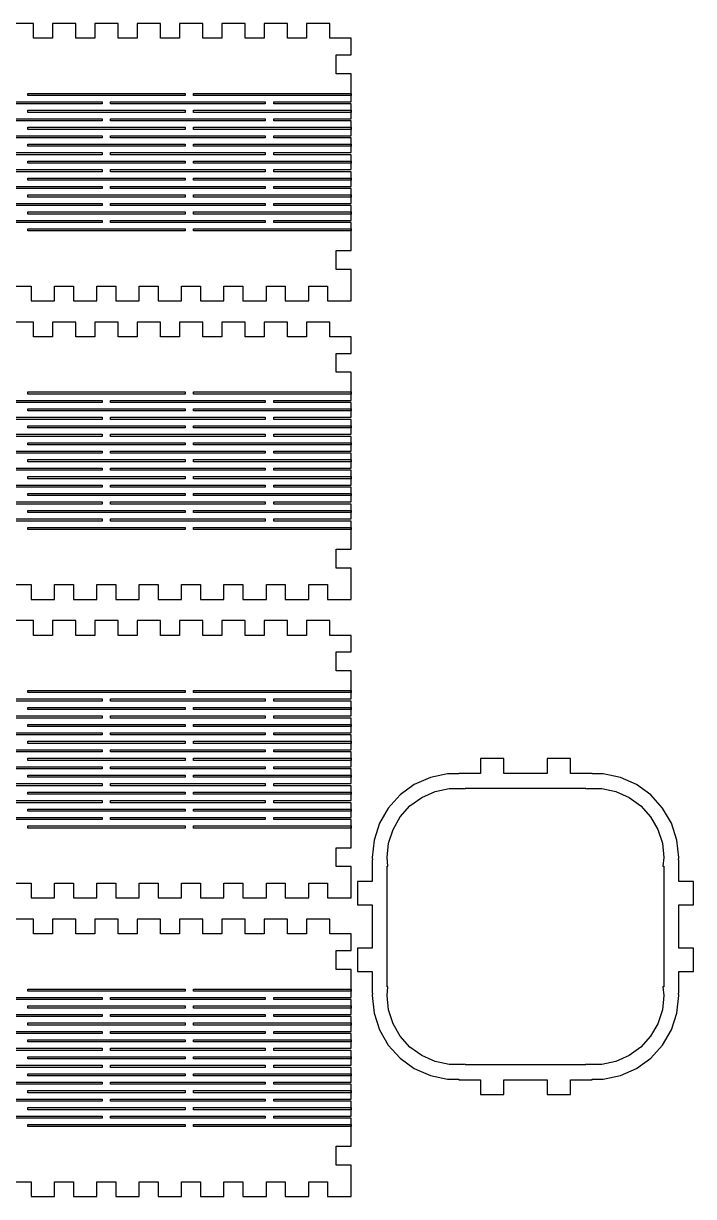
# Model space of a CAD drawing. Header units: metres. Extents: x -139 to 139, y -33 to 244.
# Drawn here: x -19.6 to 138.6, y -32.8 to 244.4 of the extents above; entities that cross this region are included whole.
import ezdxf

# ---------------------------------------------------------------- set-up
doc = ezdxf.new("R2010")
doc.units = ezdxf.units.M

msp = doc.modelspace()

# ---------------------------------------------------------------- linework, layer by layer
for p, q in [((-17.235, 244.355), (-22.765, 244.355)), ((-17.235, 240.855), (-17.235, 244.355)), ((-7.235, 244.355), (-12.765, 244.355)), ((-12.765, 244.355), (-12.765, 240.855)), ((-7.235, 240.855), (-7.235, 244.355)), ((2.76498, 244.355), (-2.76501, 244.355)), ((-2.76501, 244.355), (-2.76501, 240.855)), ((2.76498, 240.855), (2.76498, 244.355)), ((12.765, 244.355), (7.23497, 244.355)), ((7.23497, 244.355), (7.23497, 240.855)), ((12.765, 240.855), (12.765, 244.355)), ((22.765, 244.355), (17.235, 244.355)), ((17.235, 244.355), (17.235, 240.855)), ((22.765, 240.855), (22.765, 244.355)), ((32.765, 244.355), (27.235, 244.355)), ((27.235, 244.355), (27.235, 240.855)), ((32.765, 240.855), (32.765, 244.355)), ((42.765, 244.355), (37.235, 244.355)), ((37.235, 244.355), (37.235, 240.855)), ((42.765, 240.855), (42.765, 244.355)), ((52.765, 244.355), (47.235, 244.355)), ((47.235, 244.355), (47.235, 240.855)), ((52.765, 240.855), (52.765, 244.355)), ((-12.765, 240.855), (-17.235, 240.855)), ((-2.76501, 240.855), (-7.235, 240.855)), ((7.23497, 240.855), (2.76498, 240.855)), ((17.235, 240.855), (12.765, 240.855)), ((27.235, 240.855), (22.765, 240.855)), ((37.235, 240.855), (32.765, 240.855)), ((47.235, 240.855), (42.765, 240.855)), ((57.765, 240.855), (52.765, 240.855)), ((57.765, 236.957), (57.765, 240.855)), ((54.265, 232.488), (54.265, 236.957)), ((54.265, 236.957), (57.765, 236.957)), ((57.765, 232.488), (54.265, 232.488)), ((57.765, 225.84), (57.765, 232.488)), ((-18.5883, 227.34), (-18.5883, 227.84)), ((-18.5883, 227.84), (18.5883, 227.84)), ((18.5883, 227.34), (-18.5883, 227.34)), ((18.5883, 227.84), (18.5883, 227.34)), ((20.5883, 227.34), (20.5883, 227.84)), ((20.5883, 227.84), (57.765, 227.84)), ((57.765, 227.34), (20.5883, 227.34)), ((57.765, 227.84), (57.765, 227.34)), ((-37.51, 225.84), (-1.00002, 225.84)), ((-1.00002, 225.34), (-37.51, 225.34)), ((-1.00002, 225.84), (-1.00002, 225.34)), ((0.999969, 225.34), (0.999969, 225.84)), ((0.999969, 225.84), (37.51, 225.84)), ((37.51, 225.34), (0.999969, 225.34)), ((37.51, 225.84), (37.51, 225.34)), ((39.51, 225.34), (39.51, 225.84)), ((39.51, 225.84), (57.765, 225.84)), ((57.765, 225.34), (39.51, 225.34)), ((57.765, 221.84), (57.765, 225.34)), ((-37.51, 221.84), (-1.00002, 221.84)), ((-18.5883, 223.34), (-18.5883, 223.84)), ((-18.5883, 223.84), (18.5883, 223.84)), ((18.5883, 223.34), (-18.5883, 223.34)), ((-1.00002, 221.84), (-1.00002, 221.34)), ((0.999969, 221.34), (0.999969, 221.84)), ((0.999969, 221.84), (37.51, 221.84)), ((18.5883, 223.84), (18.5883, 223.34)), ((20.5883, 223.34), (20.5883, 223.84)), ((20.5883, 223.84), (57.765, 223.84)), ((57.765, 223.34), (20.5883, 223.34)), ((37.51, 221.84), (37.51, 221.34)), ((39.51, 221.34), (39.51, 221.84)), ((39.51, 221.84), (57.765, 221.84)), ((57.765, 223.84), (57.765, 223.34)), ((-1.00002, 221.34), (-37.51, 221.34)), ((-18.5883, 219.34), (-18.5883, 219.84)), ((-18.5883, 219.84), (18.5883, 219.84)), ((18.5883, 219.34), (-18.5883, 219.34)), ((37.51, 221.34), (0.999969, 221.34)), ((18.5883, 219.84), (18.5883, 219.34)), ((20.5883, 219.34), (20.5883, 219.84)), ((20.5883, 219.84), (57.765, 219.84)), ((57.765, 219.34), (20.5883, 219.34)), ((57.765, 221.34), (39.51, 221.34)), ((57.765, 217.84), (57.765, 221.34)), ((57.765, 219.84), (57.765, 219.34)), ((-37.51, 217.84), (-1.00002, 217.84)), ((-1.00002, 217.34), (-37.51, 217.34)), ((-1.00002, 217.84), (-1.00002, 217.34)), ((0.999969, 217.34), (0.999969, 217.84)), ((0.999969, 217.84), (37.51, 217.84)), ((37.51, 217.34), (0.999969, 217.34)), ((37.51, 217.84), (37.51, 217.34)), ((39.51, 217.34), (39.51, 217.84)), ((39.51, 217.84), (57.765, 217.84)), ((57.765, 217.34), (39.51, 217.34)), ((57.765, 213.84), (57.765, 217.34)), ((-37.51, 213.84), (-1.00002, 213.84)), ((-18.5883, 215.34), (-18.5883, 215.84)), ((-18.5883, 215.84), (18.5883, 215.84)), ((18.5883, 215.34), (-18.5883, 215.34)), ((-1.00002, 213.84), (-1.00002, 213.34)), ((0.999969, 213.34), (0.999969, 213.84)), ((0.999969, 213.84), (37.51, 213.84)), ((18.5883, 215.84), (18.5883, 215.34)), ((20.5883, 215.34), (20.5883, 215.84)), ((20.5883, 215.84), (57.765, 215.84)), ((57.765, 215.34), (20.5883, 215.34)), ((37.51, 213.84), (37.51, 213.34)), ((39.51, 213.34), (39.51, 213.84)), ((39.51, 213.84), (57.765, 213.84)), ((57.765, 215.84), (57.765, 215.34)), ((-1.00002, 213.34), (-37.51, 213.34)), ((-18.5883, 211.34), (-18.5883, 211.84)), ((-18.5883, 211.84), (18.5883, 211.84)), ((18.5883, 211.34), (-18.5883, 211.34)), ((37.51, 213.34), (0.999969, 213.34)), ((18.5883, 211.84), (18.5883, 211.34)), ((20.5883, 211.34), (20.5883, 211.84)), ((20.5883, 211.84), (57.765, 211.84)), ((57.765, 211.34), (20.5883, 211.34)), ((57.765, 213.34), (39.51, 213.34)), ((57.765, 209.84), (57.765, 213.34)), ((57.765, 211.84), (57.765, 211.34)), ((-37.51, 209.84), (-1.00002, 209.84)), ((-1.00002, 209.34), (-37.51, 209.34)), ((-18.5883, 207.34), (-18.5883, 207.84)), ((-18.5883, 207.84), (18.5883, 207.84)), ((-1.00002, 209.84), (-1.00002, 209.34)), ((0.999969, 209.34), (0.999969, 209.84)), ((0.999969, 209.84), (37.51, 209.84)), ((37.51, 209.34), (0.999969, 209.34)), ((18.5883, 207.84), (18.5883, 207.34)), ((20.5883, 207.34), (20.5883, 207.84)), ((20.5883, 207.84), (57.765, 207.84)), ((37.51, 209.84), (37.51, 209.34)), ((39.51, 209.34), (39.51, 209.84)), ((39.51, 209.84), (57.765, 209.84)), ((57.765, 209.34), (39.51, 209.34)), ((57.765, 205.84), (57.765, 209.34)), ((57.765, 207.84), (57.765, 207.34)), ((-37.51, 205.84), (-1.00002, 205.84)), ((-1.00002, 205.34), (-37.51, 205.34)), ((18.5883, 207.34), (-18.5883, 207.34)), ((-1.00002, 205.84), (-1.00002, 205.34)), ((0.999969, 205.34), (0.999969, 205.84)), ((0.999969, 205.84), (37.51, 205.84)), ((37.51, 205.34), (0.999969, 205.34)), ((57.765, 207.34), (20.5883, 207.34)), ((37.51, 205.84), (37.51, 205.34)), ((39.51, 205.34), (39.51, 205.84)), ((39.51, 205.84), (57.765, 205.84)), ((57.765, 205.34), (39.51, 205.34)), ((57.765, 201.84), (57.765, 205.34)), ((-18.5883, 203.34), (-18.5883, 203.84)), ((-18.5883, 203.84), (18.5883, 203.84)), ((18.5883, 203.34), (-18.5883, 203.34)), ((18.5883, 203.84), (18.5883, 203.34)), ((20.5883, 203.34), (20.5883, 203.84)), ((20.5883, 203.84), (57.765, 203.84)), ((57.765, 203.34), (20.5883, 203.34)), ((57.765, 203.84), (57.765, 203.34)), ((-37.51, 201.84), (-1.00002, 201.84)), ((-1.00002, 201.34), (-37.51, 201.34)), ((-18.5883, 199.34), (-18.5883, 199.84)), ((-18.5883, 199.84), (18.5883, 199.84)), ((-1.00002, 201.84), (-1.00002, 201.34)), ((0.999969, 201.34), (0.999969, 201.84)), ((0.999969, 201.84), (37.51, 201.84)), ((37.51, 201.34), (0.999969, 201.34)), ((18.5883, 199.84), (18.5883, 199.34)), ((20.5883, 199.34), (20.5883, 199.84)), ((20.5883, 199.84), (57.765, 199.84)), ((37.51, 201.84), (37.51, 201.34)), ((39.51, 201.34), (39.51, 201.84)), ((39.51, 201.84), (57.765, 201.84)), ((57.765, 201.34), (39.51, 201.34)), ((57.765, 197.84), (57.765, 201.34)), ((57.765, 199.84), (57.765, 199.34)), ((-37.51, 197.84), (-1.00002, 197.84)), ((-1.00002, 197.34), (-37.51, 197.34)), ((18.5883, 199.34), (-18.5883, 199.34)), ((-1.00002, 197.84), (-1.00002, 197.34)), ((0.999969, 197.34), (0.999969, 197.84)), ((0.999969, 197.84), (37.51, 197.84)), ((37.51, 197.34), (0.999969, 197.34)), ((57.765, 199.34), (20.5883, 199.34)), ((37.51, 197.84), (37.51, 197.34)), ((39.51, 197.34), (39.51, 197.84)), ((39.51, 197.84), (57.765, 197.84)), ((57.765, 197.34), (39.51, 197.34)), ((57.765, 190.692), (57.765, 197.34)), ((-18.5883, 195.34), (-18.5883, 195.84)), ((-18.5883, 195.84), (18.5883, 195.84)), ((18.5883, 195.34), (-18.5883, 195.34)), ((18.5883, 195.84), (18.5883, 195.34)), ((20.5883, 195.34), (20.5883, 195.84)), ((20.5883, 195.84), (57.765, 195.84)), ((57.765, 195.34), (20.5883, 195.34)), ((57.765, 195.84), (57.765, 195.34)), ((54.265, 186.223), (54.265, 190.692)), ((54.265, 190.692), (57.765, 190.692)), ((57.765, 186.223), (54.265, 186.223)), ((57.765, 178.825), (57.765, 186.223)), ((-22.235, 182.325), (-17.765, 182.325)), ((-17.765, 182.325), (-17.765, 178.825)), ((-12.235, 178.825), (-12.235, 182.325)), ((-12.235, 182.325), (-7.765, 182.325)), ((-7.765, 182.325), (-7.765, 178.825)), ((-2.235, 178.825), (-2.235, 182.325)), ((-2.235, 182.325), (2.23499, 182.325)), ((2.23499, 182.325), (2.23499, 178.825)), ((7.76498, 178.825), (7.76498, 182.325)), ((7.76498, 182.325), (12.235, 182.325)), ((12.235, 182.325), (12.235, 178.825)), ((17.765, 178.825), (17.765, 182.325)), ((17.765, 182.325), (22.235, 182.325)), ((22.235, 182.325), (22.235, 178.825)), ((27.765, 178.825), (27.765, 182.325)), ((27.765, 182.325), (32.235, 182.325)), ((32.235, 182.325), (32.235, 178.825)), ((37.765, 178.825), (37.765, 182.325)), ((37.765, 182.325), (42.235, 182.325)), ((42.235, 182.325), (42.235, 178.825)), ((47.765, 178.825), (47.765, 182.325)), ((47.765, 182.325), (52.235, 182.325)), ((52.235, 182.325), (52.235, 178.825)), ((-17.765, 178.825), (-12.235, 178.825)), ((-7.765, 178.825), (-2.235, 178.825)), ((2.23499, 178.825), (7.76498, 178.825)), ((12.235, 178.825), (17.765, 178.825)), ((22.235, 178.825), (27.765, 178.825)), ((32.235, 178.825), (37.765, 178.825)), ((42.235, 178.825), (47.765, 178.825)), ((52.235, 178.825), (57.765, 178.825)), ((-17.235, 173.825), (-22.765, 173.825)), ((-17.235, 170.325), (-17.235, 173.825)), ((-7.235, 173.825), (-12.765, 173.825)), ((-12.765, 173.825), (-12.765, 170.325)), ((-7.235, 170.325), (-7.235, 173.825)), ((2.76498, 173.825), (-2.76501, 173.825)), ((-2.76501, 173.825), (-2.76501, 170.325)), ((2.76498, 170.325), (2.76498, 173.825)), ((12.765, 173.825), (7.23497, 173.825)), ((7.23497, 173.825), (7.23497, 170.325)), ((12.765, 170.325), (12.765, 173.825)), ((22.765, 173.825), (17.235, 173.825)), ((17.235, 173.825), (17.235, 170.325)), ((22.765, 170.325), (22.765, 173.825)), ((32.765, 173.825), (27.235, 173.825)), ((27.235, 173.825), (27.235, 170.325)), ((32.765, 170.325), (32.765, 173.825)), ((42.765, 173.825), (37.235, 173.825)), ((37.235, 173.825), (37.235, 170.325)), ((42.765, 170.325), (42.765, 173.825)), ((52.765, 173.825), (47.235, 173.825)), ((47.235, 173.825), (47.235, 170.325)), ((52.765, 170.325), (52.765, 173.825)), ((-12.765, 170.325), (-17.235, 170.325)), ((-2.76501, 170.325), (-7.235, 170.325)), ((7.23497, 170.325), (2.76498, 170.325)), ((17.235, 170.325), (12.765, 170.325)), ((27.235, 170.325), (22.765, 170.325)), ((37.235, 170.325), (32.765, 170.325)), ((47.235, 170.325), (42.765, 170.325)), ((57.765, 170.325), (52.765, 170.325)), ((57.765, 166.427), (57.765, 170.325)), ((54.265, 161.958), (54.265, 166.427)), ((54.265, 166.427), (57.765, 166.427)), ((57.765, 161.958), (54.265, 161.958)), ((57.765, 155.31), (57.765, 161.958)), ((-37.51, 155.31), (-1.00002, 155.31)), ((-18.5883, 156.81), (-18.5883, 157.31)), ((-18.5883, 157.31), (18.5883, 157.31)), ((18.5883, 156.81), (-18.5883, 156.81)), ((-1.00002, 155.31), (-1.00002, 154.81)), ((0.999969, 154.81), (0.999969, 155.31)), ((0.999969, 155.31), (37.51, 155.31)), ((18.5883, 157.31), (18.5883, 156.81)), ((20.5883, 156.81), (20.5883, 157.31)), ((20.5883, 157.31), (57.765, 157.31)), ((57.765, 156.81), (20.5883, 156.81)), ((37.51, 155.31), (37.51, 154.81)), ((39.51, 154.81), (39.51, 155.31)), ((39.51, 155.31), (57.765, 155.31)), ((57.765, 157.31), (57.765, 156.81)), ((-1.00002, 154.81), (-37.51, 154.81)), ((-18.5883, 152.81), (-18.5883, 153.31)), ((-18.5883, 153.31), (18.5883, 153.31)), ((18.5883, 152.81), (-18.5883, 152.81)), ((37.51, 154.81), (0.999969, 154.81)), ((18.5883, 153.31), (18.5883, 152.81)), ((20.5883, 152.81), (20.5883, 153.31)), ((20.5883, 153.31), (57.765, 153.31)), ((57.765, 152.81), (20.5883, 152.81)), ((57.765, 154.81), (39.51, 154.81)), ((57.765, 151.31), (57.765, 154.81)), ((57.765, 153.31), (57.765, 152.81)), ((-37.51, 151.31), (-1.00002, 151.31)), ((-1.00002, 150.81), (-37.51, 150.81)), ((-1.00002, 151.31), (-1.00002, 150.81)), ((0.999969, 150.81), (0.999969, 151.31)), ((0.999969, 151.31), (37.51, 151.31)), ((37.51, 150.81), (0.999969, 150.81)), ((37.51, 151.31), (37.51, 150.81)), ((39.51, 150.81), (39.51, 151.31)), ((39.51, 151.31), (57.765, 151.31)), ((57.765, 150.81), (39.51, 150.81)), ((57.765, 147.31), (57.765, 150.81)), ((-37.51, 147.31), (-1.00002, 147.31)), ((-18.5883, 148.81), (-18.5883, 149.31)), ((-18.5883, 149.31), (18.5883, 149.31)), ((18.5883, 148.81), (-18.5883, 148.81)), ((-1.00002, 147.31), (-1.00002, 146.81)), ((0.999969, 146.81), (0.999969, 147.31)), ((0.999969, 147.31), (37.51, 147.31)), ((18.5883, 149.31), (18.5883, 148.81)), ((20.5883, 148.81), (20.5883, 149.31)), ((20.5883, 149.31), (57.765, 149.31)), ((57.765, 148.81), (20.5883, 148.81)), ((37.51, 147.31), (37.51, 146.81)), ((39.51, 146.81), (39.51, 147.31)), ((39.51, 147.31), (57.765, 147.31)), ((57.765, 149.31), (57.765, 148.81)), ((-1.00002, 146.81), (-37.51, 146.81)), ((-18.5883, 144.81), (-18.5883, 145.31)), ((-18.5883, 145.31), (18.5883, 145.31)), ((18.5883, 144.81), (-18.5883, 144.81)), ((37.51, 146.81), (0.999969, 146.81)), ((18.5883, 145.31), (18.5883, 144.81)), ((20.5883, 144.81), (20.5883, 145.31)), ((20.5883, 145.31), (57.765, 145.31)), ((57.765, 144.81), (20.5883, 144.81)), ((57.765, 146.81), (39.51, 146.81)), ((57.765, 143.31), (57.765, 146.81)), ((57.765, 145.31), (57.765, 144.81)), ((-37.51, 143.31), (-1.00002, 143.31)), ((-1.00002, 142.81), (-37.51, 142.81)), ((-1.00002, 143.31), (-1.00002, 142.81)), ((0.999969, 142.81), (0.999969, 143.31)), ((0.999969, 143.31), (37.51, 143.31)), ((37.51, 142.81), (0.999969, 142.81)), ((37.51, 143.31), (37.51, 142.81)), ((39.51, 142.81), (39.51, 143.31)), ((39.51, 143.31), (57.765, 143.31)), ((57.765, 142.81), (39.51, 142.81)), ((57.765, 139.31), (57.765, 142.81)), ((-37.51, 139.31), (-1.00002, 139.31)), ((-1.00002, 138.81), (-37.51, 138.81)), ((-18.5883, 140.81), (-18.5883, 141.31)), ((-18.5883, 141.31), (18.5883, 141.31)), ((18.5883, 140.81), (-18.5883, 140.81)), ((-1.00002, 139.31), (-1.00002, 138.81)), ((0.999969, 138.81), (0.999969, 139.31)), ((0.999969, 139.31), (37.51, 139.31)), ((37.51, 138.81), (0.999969, 138.81)), ((18.5883, 141.31), (18.5883, 140.81)), ((20.5883, 140.81), (20.5883, 141.31)), ((20.5883, 141.31), (57.765, 141.31)), ((57.765, 140.81), (20.5883, 140.81)), ((37.51, 139.31), (37.51, 138.81)), ((39.51, 138.81), (39.51, 139.31)), ((39.51, 139.31), (57.765, 139.31)), ((57.765, 138.81), (39.51, 138.81)), ((57.765, 141.31), (57.765, 140.81)), ((57.765, 135.31), (57.765, 138.81)), ((-18.5883, 136.81), (-18.5883, 137.31)), ((-18.5883, 137.31), (18.5883, 137.31)), ((18.5883, 136.81), (-18.5883, 136.81)), ((18.5883, 137.31), (18.5883, 136.81)), ((20.5883, 136.81), (20.5883, 137.31)), ((20.5883, 137.31), (57.765, 137.31)), ((57.765, 136.81), (20.5883, 136.81)), ((57.765, 137.31), (57.765, 136.81)), ((-37.51, 135.31), (-1.00002, 135.31)), ((-1.00002, 134.81), (-37.51, 134.81)), ((-18.5883, 132.81), (-18.5883, 133.31)), ((-18.5883, 133.31), (18.5883, 133.31)), ((-1.00002, 135.31), (-1.00002, 134.81)), ((0.999969, 134.81), (0.999969, 135.31)), ((0.999969, 135.31), (37.51, 135.31)), ((37.51, 134.81), (0.999969, 134.81)), ((18.5883, 133.31), (18.5883, 132.81)), ((20.5883, 132.81), (20.5883, 133.31)), ((20.5883, 133.31), (57.765, 133.31)), ((37.51, 135.31), (37.51, 134.81)), ((39.51, 134.81), (39.51, 135.31)), ((39.51, 135.31), (57.765, 135.31)), ((57.765, 134.81), (39.51, 134.81)), ((57.765, 131.31), (57.765, 134.81)), ((57.765, 133.31), (57.765, 132.81)), ((-37.51, 131.31), (-1.00002, 131.31)), ((-1.00002, 130.81), (-37.51, 130.81)), ((18.5883, 132.81), (-18.5883, 132.81)), ((-1.00002, 131.31), (-1.00002, 130.81)), ((0.999969, 130.81), (0.999969, 131.31)), ((0.999969, 131.31), (37.51, 131.31)), ((37.51, 130.81), (0.999969, 130.81)), ((57.765, 132.81), (20.5883, 132.81)), ((37.51, 131.31), (37.51, 130.81)), ((39.51, 130.81), (39.51, 131.31)), ((39.51, 131.31), (57.765, 131.31)), ((57.765, 130.81), (39.51, 130.81)), ((57.765, 127.31), (57.765, 130.81)), ((-18.5883, 128.81), (-18.5883, 129.31)), ((-18.5883, 129.31), (18.5883, 129.31)), ((18.5883, 128.81), (-18.5883, 128.81)), ((18.5883, 129.31), (18.5883, 128.81)), ((20.5883, 128.81), (20.5883, 129.31)), ((20.5883, 129.31), (57.765, 129.31)), ((57.765, 128.81), (20.5883, 128.81)), ((57.765, 129.31), (57.765, 128.81)), ((-37.51, 127.31), (-1.00002, 127.31)), ((-1.00002, 126.81), (-37.51, 126.81)), ((-18.5883, 124.81), (-18.5883, 125.31)), ((-18.5883, 125.31), (18.5883, 125.31)), ((18.5883, 124.81), (-18.5883, 124.81)), ((-1.00002, 127.31), (-1.00002, 126.81)), ((0.999969, 126.81), (0.999969, 127.31)), ((0.999969, 127.31), (37.51, 127.31)), ((37.51, 126.81), (0.999969, 126.81)), ((18.5883, 125.31), (18.5883, 124.81)), ((20.5883, 124.81), (20.5883, 125.31)), ((20.5883, 125.31), (57.765, 125.31)), ((57.765, 124.81), (20.5883, 124.81)), ((37.51, 127.31), (37.51, 126.81)), ((39.51, 126.81), (39.51, 127.31)), ((39.51, 127.31), (57.765, 127.31)), ((57.765, 126.81), (39.51, 126.81)), ((57.765, 120.162), (57.765, 126.81)), ((57.765, 125.31), (57.765, 124.81)), ((54.265, 115.693), (54.265, 120.162)), ((54.265, 120.162), (57.765, 120.162)), ((57.765, 115.693), (54.265, 115.693)), ((57.765, 108.295), (57.765, 115.693)), ((-22.235, 111.795), (-17.765, 111.795)), ((-17.765, 111.795), (-17.765, 108.295)), ((-12.235, 108.295), (-12.235, 111.795)), ((-12.235, 111.795), (-7.765, 111.795)), ((-7.765, 111.795), (-7.765, 108.295)), ((-2.235, 108.295), (-2.235, 111.795)), ((-2.235, 111.795), (2.23499, 111.795)), ((2.23499, 111.795), (2.23499, 108.295)), ((7.76498, 108.295), (7.76498, 111.795)), ((7.76498, 111.795), (12.235, 111.795)), ((12.235, 111.795), (12.235, 108.295)), ((17.765, 108.295), (17.765, 111.795)), ((17.765, 111.795), (22.235, 111.795)), ((22.235, 111.795), (22.235, 108.295)), ((27.765, 108.295), (27.765, 111.795)), ((27.765, 111.795), (32.235, 111.795)), ((32.235, 111.795), (32.235, 108.295)), ((37.765, 108.295), (37.765, 111.795)), ((37.765, 111.795), (42.235, 111.795)), ((42.235, 111.795), (42.235, 108.295)), ((47.765, 108.295), (47.765, 111.795)), ((47.765, 111.795), (52.235, 111.795)), ((52.235, 111.795), (52.235, 108.295)), ((-17.765, 108.295), (-12.235, 108.295)), ((-7.765, 108.295), (-2.235, 108.295)), ((2.23499, 108.295), (7.76498, 108.295)), ((12.235, 108.295), (17.765, 108.295)), ((22.235, 108.295), (27.765, 108.295)), ((32.235, 108.295), (37.765, 108.295)), ((42.235, 108.295), (47.765, 108.295)), ((52.235, 108.295), (57.765, 108.295)), ((-17.235, 103.295), (-22.765, 103.295)), ((-17.235, 99.795), (-17.235, 103.295)), ((-7.235, 103.295), (-12.765, 103.295)), ((-12.765, 103.295), (-12.765, 99.795)), ((-7.235, 99.795), (-7.235, 103.295)), ((2.76498, 103.295), (-2.76501, 103.295)), ((-2.76501, 103.295), (-2.76501, 99.795)), ((2.76498, 99.795), (2.76498, 103.295)), ((12.765, 103.295), (7.23497, 103.295)), ((7.23497, 103.295), (7.23497, 99.795)), ((12.765, 99.795), (12.765, 103.295)), ((22.765, 103.295), (17.235, 103.295)), ((17.235, 103.295), (17.235, 99.795)), ((22.765, 99.795), (22.765, 103.295)), ((32.765, 103.295), (27.235, 103.295)), ((27.235, 103.295), (27.235, 99.795)), ((32.765, 99.795), (32.765, 103.295)), ((42.765, 103.295), (37.235, 103.295)), ((37.235, 103.295), (37.235, 99.795)), ((42.765, 99.795), (42.765, 103.295)), ((52.765, 103.295), (47.235, 103.295)), ((47.235, 103.295), (47.235, 99.795)), ((52.765, 99.795), (52.765, 103.295)), ((-12.765, 99.795), (-17.235, 99.795)), ((-2.76501, 99.795), (-7.235, 99.795)), ((7.23497, 99.795), (2.76498, 99.795)), ((17.235, 99.795), (12.765, 99.795)), ((27.235, 99.795), (22.765, 99.795)), ((37.235, 99.795), (32.765, 99.795)), ((47.235, 99.795), (42.765, 99.795)), ((57.765, 99.795), (52.765, 99.795)), ((57.765, 95.8975), (57.765, 99.795)), ((54.265, 91.4275), (54.265, 95.8975)), ((54.265, 95.8975), (57.765, 95.8975)), ((57.765, 91.4275), (54.265, 91.4275)), ((57.765, 84.78), (57.765, 91.4275)), ((-18.5883, 86.28), (-18.5883, 86.78)), ((-18.5883, 86.78), (18.5883, 86.78)), ((18.5883, 86.28), (-18.5883, 86.28)), ((18.5883, 86.78), (18.5883, 86.28)), ((20.5883, 86.28), (20.5883, 86.78)), ((20.5883, 86.78), (57.765, 86.78)), ((57.765, 86.28), (20.5883, 86.28)), ((57.765, 86.78), (57.765, 86.28)), ((-37.51, 84.78), (-1.00002, 84.78)), ((-1.00002, 84.28), (-37.51, 84.28)), ((-1.00002, 84.78), (-1.00002, 84.28)), ((0.999969, 84.28), (0.999969, 84.78)), ((0.999969, 84.78), (37.51, 84.78)), ((37.51, 84.28), (0.999969, 84.28)), ((37.51, 84.78), (37.51, 84.28)), ((39.51, 84.28), (39.51, 84.78)), ((39.51, 84.78), (57.765, 84.78)), ((57.765, 84.28), (39.51, 84.28)), ((57.765, 80.78), (57.765, 84.28)), ((-37.51, 80.78), (-1.00002, 80.78)), ((-18.5883, 82.28), (-18.5883, 82.78)), ((-18.5883, 82.78), (18.5883, 82.78)), ((18.5883, 82.28), (-18.5883, 82.28)), ((-1.00002, 80.78), (-1.00002, 80.28)), ((0.999969, 80.28), (0.999969, 80.78)), ((0.999969, 80.78), (37.51, 80.78)), ((18.5883, 82.78), (18.5883, 82.28)), ((20.5883, 82.28), (20.5883, 82.78)), ((20.5883, 82.78), (57.765, 82.78)), ((57.765, 82.28), (20.5883, 82.28)), ((37.51, 80.78), (37.51, 80.28)), ((39.51, 80.28), (39.51, 80.78)), ((39.51, 80.78), (57.765, 80.78)), ((57.765, 82.78), (57.765, 82.28)), ((-1.00002, 80.28), (-37.51, 80.28)), ((-18.5883, 78.28), (-18.5883, 78.78)), ((-18.5883, 78.78), (18.5883, 78.78)), ((18.5883, 78.28), (-18.5883, 78.28)), ((37.51, 80.28), (0.999969, 80.28)), ((18.5883, 78.78), (18.5883, 78.28)), ((20.5883, 78.28), (20.5883, 78.78)), ((20.5883, 78.78), (57.765, 78.78)), ((57.765, 78.28), (20.5883, 78.28)), ((57.765, 80.28), (39.51, 80.28)), ((57.765, 76.78), (57.765, 80.28)), ((57.765, 78.78), (57.765, 78.28)), ((-37.51, 76.78), (-1.00002, 76.78)), ((-1.00002, 76.28), (-37.51, 76.28)), ((-1.00002, 76.78), (-1.00002, 76.28)), ((0.999969, 76.28), (0.999969, 76.78)), ((0.999969, 76.78), (37.51, 76.78)), ((37.51, 76.28), (0.999969, 76.28)), ((37.51, 76.78), (37.51, 76.28)), ((39.51, 76.28), (39.51, 76.78)), ((39.51, 76.78), (57.765, 76.78)), ((57.765, 76.28), (39.51, 76.28)), ((57.765, 72.78), (57.765, 76.28)), ((-37.51, 72.78), (-1.00002, 72.78)), ((-1.00002, 72.28), (-37.51, 72.28)), ((-18.5883, 74.28), (-18.5883, 74.78)), ((-18.5883, 74.78), (18.5883, 74.78)), ((18.5883, 74.28), (-18.5883, 74.28)), ((-1.00002, 72.78), (-1.00002, 72.28)), ((0.999969, 72.28), (0.999969, 72.78)), ((0.999969, 72.78), (37.51, 72.78)), ((37.51, 72.28), (0.999969, 72.28)), ((18.5883, 74.78), (18.5883, 74.28)), ((20.5883, 74.28), (20.5883, 74.78)), ((20.5883, 74.78), (57.765, 74.78)), ((57.765, 74.28), (20.5883, 74.28)), ((37.51, 72.78), (37.51, 72.28)), ((39.51, 72.28), (39.51, 72.78)), ((39.51, 72.78), (57.765, 72.78)), ((57.765, 72.28), (39.51, 72.28)), ((57.765, 74.78), (57.765, 74.28)), ((57.765, 68.78), (57.765, 72.28)), ((-18.5883, 70.28), (-18.5883, 70.78)), ((-18.5883, 70.78), (18.5883, 70.78)), ((18.5883, 70.28), (-18.5883, 70.28)), ((18.5883, 70.78), (18.5883, 70.28)), ((20.5883, 70.28), (20.5883, 70.78)), ((20.5883, 70.78), (57.765, 70.78)), ((57.765, 70.28), (20.5883, 70.28)), ((57.765, 70.78), (57.765, 70.28)), ((93.8376, 70.7051), (88.3076, 70.7051)), ((88.3076, 70.7051), (88.3076, 67.2051)), ((93.8376, 67.2051), (93.8376, 70.7051)), ((109.603, 70.7051), (104.073, 70.7051)), ((104.073, 70.7051), (104.073, 67.2051)), ((109.603, 67.2051), (109.603, 70.7051)), ((-37.51, 68.78), (-1.00002, 68.78)), ((-1.00002, 68.28), (-37.51, 68.28)), ((-18.5883, 66.28), (-18.5883, 66.78)), ((-18.5883, 66.78), (18.5883, 66.78)), ((-1.00002, 68.78), (-1.00002, 68.28)), ((0.999969, 68.28), (0.999969, 68.78)), ((0.999969, 68.78), (37.51, 68.78)), ((37.51, 68.28), (0.999969, 68.28)), ((18.5883, 66.78), (18.5883, 66.28)), ((20.5883, 66.28), (20.5883, 66.78)), ((20.5883, 66.78), (57.765, 66.78)), ((37.51, 68.78), (37.51, 68.28)), ((39.51, 68.28), (39.51, 68.78)), ((39.51, 68.78), (57.765, 68.78)), ((57.765, 68.28), (39.51, 68.28)), ((57.765, 64.78), (57.765, 68.28)), ((57.765, 66.78), (57.765, 66.28)), ((80.5805, 67.0961), (76.5122, 66.2313)), ((83.1901, 67.0961), (80.5805, 67.0961)), ((88.3076, 67.2051), (83.1901, 67.2051)), ((83.1901, 67.2051), (83.1901, 67.0961)), ((104.073, 67.2051), (93.8376, 67.2051)), ((114.72, 67.2051), (109.603, 67.2051)), ((114.72, 67.0961), (114.72, 67.2051)), ((117.33, 67.0961), (114.72, 67.0961)), ((121.398, 66.2313), (117.33, 67.0961)), ((-37.51, 64.78), (-1.00002, 64.78)), ((-1.00002, 64.28), (-37.51, 64.28)), ((18.5883, 66.28), (-18.5883, 66.28)), ((-1.00002, 64.78), (-1.00002, 64.28)), ((0.999969, 64.28), (0.999969, 64.78)), ((0.999969, 64.78), (37.51, 64.78)), ((37.51, 64.28), (0.999969, 64.28)), ((57.765, 66.28), (20.5883, 66.28)), ((37.51, 64.78), (37.51, 64.28)), ((39.51, 64.28), (39.51, 64.78)), ((39.51, 64.78), (57.765, 64.78)), ((57.765, 64.28), (39.51, 64.28)), ((57.765, 60.78), (57.765, 64.28)), ((72.7125, 64.5396), (69.3477, 62.0949)), ((76.5122, 66.2313), (72.7125, 64.5396)), ((125.198, 64.5396), (121.398, 66.2313)), ((128.562, 62.0949), (125.198, 64.5396)), ((-18.5883, 62.28), (-18.5883, 62.78)), ((-18.5883, 62.78), (18.5883, 62.78)), ((18.5883, 62.28), (-18.5883, 62.28)), ((18.5883, 62.78), (18.5883, 62.28)), ((20.5883, 62.28), (20.5883, 62.78)), ((20.5883, 62.78), (57.765, 62.78)), ((57.765, 62.28), (20.5883, 62.28)), ((57.765, 62.78), (57.765, 62.28)), ((69.3477, 62.0949), (66.5646, 59.004)), ((71.6896, 59.4939), (74.4625, 61.5085)), ((74.4625, 61.5085), (77.5937, 62.9026)), ((77.5937, 62.9026), (80.9463, 63.6152)), ((80.9463, 63.6152), (84.3738, 63.6152)), ((84.3738, 63.6152), (84.6901, 63.548)), ((84.6901, 63.548), (84.6901, 63.7051)), ((84.6901, 63.7051), (113.22, 63.7051)), ((113.22, 63.7051), (113.22, 63.548)), ((113.22, 63.548), (113.536, 63.6152)), ((113.536, 63.6152), (116.964, 63.6152)), ((116.964, 63.6152), (120.316, 62.9026)), ((120.316, 62.9026), (123.448, 61.5085)), ((123.448, 61.5085), (126.221, 59.4939)), ((131.346, 59.004), (128.562, 62.0949)), ((-37.51, 60.78), (-1.00002, 60.78)), ((-1.00002, 60.28), (-37.51, 60.28)), ((-18.5883, 58.28), (-18.5883, 58.78)), ((-18.5883, 58.78), (18.5883, 58.78)), ((18.5883, 58.28), (-18.5883, 58.28)), ((-1.00002, 60.78), (-1.00002, 60.28)), ((0.999969, 60.28), (0.999969, 60.78)), ((0.999969, 60.78), (37.51, 60.78)), ((37.51, 60.28), (0.999969, 60.28)), ((18.5883, 58.78), (18.5883, 58.28)), ((20.5883, 58.28), (20.5883, 58.78)), ((20.5883, 58.78), (57.765, 58.78)), ((57.765, 58.28), (20.5883, 58.28)), ((37.51, 60.78), (37.51, 60.28)), ((39.51, 60.28), (39.51, 60.78)), ((39.51, 60.78), (57.765, 60.78)), ((57.765, 60.28), (39.51, 60.28)), ((57.765, 56.78), (57.765, 60.28)), ((57.765, 58.78), (57.765, 58.28)), ((66.5646, 59.004), (64.485, 55.4021)), ((69.3962, 56.9468), (71.6896, 59.4939)), ((126.221, 59.4939), (128.514, 56.9468)), ((133.425, 55.4021), (131.346, 59.004)), ((-37.51, 56.78), (-1.00002, 56.78)), ((-1.00002, 56.28), (-37.51, 56.28)), ((-1.00002, 56.78), (-1.00002, 56.28)), ((0.999969, 56.28), (0.999969, 56.78)), ((0.999969, 56.78), (37.51, 56.78)), ((37.51, 56.28), (0.999969, 56.28)), ((37.51, 56.78), (37.51, 56.28)), ((39.51, 56.28), (39.51, 56.78)), ((39.51, 56.78), (57.765, 56.78)), ((57.765, 56.28), (39.51, 56.28)), ((57.765, 49.6325), (57.765, 56.28)), ((67.6824, 53.9785), (69.3962, 56.9468)), ((128.514, 56.9468), (130.228, 53.9785)), ((-18.5883, 54.28), (-18.5883, 54.78)), ((-18.5883, 54.78), (18.5883, 54.78)), ((18.5883, 54.28), (-18.5883, 54.28)), ((18.5883, 54.78), (18.5883, 54.28)), ((20.5883, 54.28), (20.5883, 54.78)), ((20.5883, 54.78), (57.765, 54.78)), ((57.765, 54.28), (20.5883, 54.28)), ((57.765, 54.78), (57.765, 54.28)), ((64.485, 55.4021), (63.1998, 51.4464)), ((66.6233, 50.7187), (67.6824, 53.9785)), ((130.228, 53.9785), (131.287, 50.7187)), ((134.71, 51.4464), (133.425, 55.4021)), ((63.1998, 51.4464), (62.765, 47.31)), ((66.265, 47.31), (66.6233, 50.7187)), ((131.287, 50.7187), (131.645, 47.31)), ((135.145, 47.31), (134.71, 51.4464)), ((54.265, 45.1625), (54.265, 49.6325)), ((54.265, 49.6325), (57.765, 49.6325)), ((62.765, 47.31), (62.8207, 46.78)), ((66.4784, 45.28), (66.265, 47.31)), ((131.645, 47.31), (131.432, 45.28)), ((135.089, 46.78), (135.145, 47.31)), ((57.765, 45.1625), (54.265, 45.1625)), ((57.765, 37.765), (57.765, 45.1625)), ((62.8207, 46.78), (62.765, 46.78)), ((62.765, 46.78), (62.765, 41.6625)), ((66.265, 16.75), (66.265, 45.28)), ((66.265, 45.28), (66.4784, 45.28)), ((131.432, 45.28), (131.645, 45.28)), ((131.645, 45.28), (131.645, 16.75)), ((135.145, 46.78), (135.089, 46.78)), ((135.145, 41.6625), (135.145, 46.78)), ((62.765, 41.6625), (59.265, 41.6625)), ((59.265, 41.6625), (59.265, 36.1325)), ((138.645, 41.6625), (135.145, 41.6625)), ((138.645, 36.1325), (138.645, 41.6625)), ((-22.235, 41.265), (-17.765, 41.265)), ((-17.765, 41.265), (-17.765, 37.765)), ((-12.235, 37.765), (-12.235, 41.265)), ((-12.235, 41.265), (-7.765, 41.265)), ((-7.765, 41.265), (-7.765, 37.765)), ((-2.235, 37.765), (-2.235, 41.265)), ((-2.235, 41.265), (2.23499, 41.265)), ((2.23499, 41.265), (2.23499, 37.765)), ((7.76498, 37.765), (7.76498, 41.265)), ((7.76498, 41.265), (12.235, 41.265)), ((12.235, 41.265), (12.235, 37.765)), ((17.765, 37.765), (17.765, 41.265)), ((17.765, 41.265), (22.235, 41.265)), ((22.235, 41.265), (22.235, 37.765)), ((27.765, 37.765), (27.765, 41.265)), ((27.765, 41.265), (32.235, 41.265)), ((32.235, 41.265), (32.235, 37.765)), ((37.765, 37.765), (37.765, 41.265)), ((37.765, 41.265), (42.235, 41.265)), ((42.235, 41.265), (42.235, 37.765)), ((47.765, 37.765), (47.765, 41.265)), ((47.765, 41.265), (52.235, 41.265)), ((52.235, 41.265), (52.235, 37.765)), ((-17.765, 37.765), (-12.235, 37.765)), ((-7.765, 37.765), (-2.235, 37.765)), ((2.23499, 37.765), (7.76498, 37.765)), ((12.235, 37.765), (17.765, 37.765)), ((22.235, 37.765), (27.765, 37.765)), ((32.235, 37.765), (37.765, 37.765)), ((42.235, 37.765), (47.765, 37.765)), ((52.235, 37.765), (57.765, 37.765)), ((59.265, 36.1325), (62.765, 36.1325)), ((62.765, 36.1325), (62.765, 25.8975)), ((135.145, 25.8975), (135.145, 36.1325)), ((135.145, 36.1325), (138.645, 36.1325)), ((-17.235, 32.765), (-22.765, 32.765)), ((-17.235, 29.265), (-17.235, 32.765)), ((-7.235, 32.765), (-12.765, 32.765)), ((-12.765, 32.765), (-12.765, 29.265)), ((-7.235, 29.265), (-7.235, 32.765)), ((2.76498, 32.765), (-2.76501, 32.765)), ((-2.76501, 32.765), (-2.76501, 29.265)), ((2.76498, 29.265), (2.76498, 32.765)), ((12.765, 32.765), (7.23497, 32.765)), ((7.23497, 32.765), (7.23497, 29.265)), ((12.765, 29.265), (12.765, 32.765)), ((22.765, 32.765), (17.235, 32.765)), ((17.235, 32.765), (17.235, 29.265)), ((22.765, 29.265), (22.765, 32.765)), ((32.765, 32.765), (27.235, 32.765)), ((27.235, 32.765), (27.235, 29.265)), ((32.765, 29.265), (32.765, 32.765)), ((42.765, 32.765), (37.235, 32.765)), ((37.235, 32.765), (37.235, 29.265)), ((42.765, 29.265), (42.765, 32.765)), ((52.765, 32.765), (47.235, 32.765)), ((47.235, 32.765), (47.235, 29.265)), ((52.765, 29.265), (52.765, 32.765)), ((-12.765, 29.265), (-17.235, 29.265)), ((-2.76501, 29.265), (-7.235, 29.265)), ((7.23497, 29.265), (2.76498, 29.265)), ((17.235, 29.265), (12.765, 29.265)), ((27.235, 29.265), (22.765, 29.265)), ((37.235, 29.265), (32.765, 29.265)), ((47.235, 29.265), (42.765, 29.265)), ((57.765, 29.265), (52.765, 29.265)), ((57.765, 25.3675), (57.765, 29.265)), ((54.265, 20.8975), (54.265, 25.3675)), ((54.265, 25.3675), (57.765, 25.3675)), ((62.765, 25.8975), (59.265, 25.8975)), ((59.265, 25.8975), (59.265, 20.3675)), ((138.645, 25.8975), (135.145, 25.8975)), ((138.645, 20.3675), (138.645, 25.8975)), ((57.765, 20.8975), (54.265, 20.8975)), ((57.765, 14.25), (57.765, 20.8975)), ((59.265, 20.3675), (62.765, 20.3675)), ((62.765, 20.3675), (62.765, 15.25)), ((135.145, 15.25), (135.145, 20.3675)), ((135.145, 20.3675), (138.645, 20.3675)), ((66.265, 14.72), (66.4784, 16.75)), ((66.4784, 16.75), (66.265, 16.75)), ((131.645, 16.75), (131.432, 16.75)), ((131.432, 16.75), (131.645, 14.72)), ((-37.51, 14.25), (-1.00002, 14.25)), ((-18.5883, 15.75), (-18.5883, 16.25)), ((-18.5883, 16.25), (18.5883, 16.25)), ((18.5883, 15.75), (-18.5883, 15.75)), ((-1.00002, 14.25), (-1.00002, 13.75)), ((0.999969, 13.75), (0.999969, 14.25)), ((0.999969, 14.25), (37.51, 14.25)), ((18.5883, 16.25), (18.5883, 15.75)), ((20.5883, 15.75), (20.5883, 16.25)), ((20.5883, 16.25), (57.765, 16.25)), ((57.765, 15.75), (20.5883, 15.75)), ((37.51, 14.25), (37.51, 13.75)), ((39.51, 13.75), (39.51, 14.25)), ((39.51, 14.25), (57.765, 14.25)), ((57.765, 16.25), (57.765, 15.75)), ((62.765, 15.25), (62.8207, 15.25)), ((62.8207, 15.25), (62.765, 14.72)), ((62.765, 14.72), (63.1998, 10.5836)), ((66.6233, 11.3113), (66.265, 14.72)), ((131.645, 14.72), (131.287, 11.3113)), ((134.71, 10.5836), (135.145, 14.72)), ((135.145, 14.72), (135.089, 15.25)), ((135.089, 15.25), (135.145, 15.25)), ((-1.00002, 13.75), (-37.51, 13.75)), ((-18.5883, 11.75), (-18.5883, 12.25)), ((-18.5883, 12.25), (18.5883, 12.25)), ((18.5883, 11.75), (-18.5883, 11.75)), ((37.51, 13.75), (0.999969, 13.75)), ((18.5883, 12.25), (18.5883, 11.75)), ((20.5883, 11.75), (20.5883, 12.25)), ((20.5883, 12.25), (57.765, 12.25)), ((57.765, 11.75), (20.5883, 11.75)), ((57.765, 13.75), (39.51, 13.75)), ((57.765, 10.25), (57.765, 13.75)), ((57.765, 12.25), (57.765, 11.75)), ((67.6824, 8.05153), (66.6233, 11.3113)), ((131.287, 11.3113), (130.228, 8.05153)), ((-37.51, 10.25), (-1.00002, 10.25)), ((-1.00002, 9.75), (-37.51, 9.75)), ((-1.00002, 10.25), (-1.00002, 9.75)), ((0.999969, 9.75), (0.999969, 10.25)), ((0.999969, 10.25), (37.51, 10.25)), ((37.51, 9.75), (0.999969, 9.75)), ((37.51, 10.25), (37.51, 9.75)), ((39.51, 9.75), (39.51, 10.25)), ((39.51, 10.25), (57.765, 10.25)), ((57.765, 9.75), (39.51, 9.75)), ((57.765, 6.25), (57.765, 9.75)), ((63.1998, 10.5836), (64.485, 6.62794)), ((133.425, 6.62794), (134.71, 10.5836)), ((-37.51, 6.25), (-1.00002, 6.25)), ((-1.00002, 5.75), (-37.51, 5.75)), ((-18.5883, 7.75), (-18.5883, 8.25)), ((-18.5883, 8.25), (18.5883, 8.25)), ((18.5883, 7.75), (-18.5883, 7.75)), ((-1.00002, 6.25), (-1.00002, 5.75)), ((0.999969, 5.75), (0.999969, 6.25)), ((0.999969, 6.25), (37.51, 6.25)), ((37.51, 5.75), (0.999969, 5.75)), ((18.5883, 8.25), (18.5883, 7.75)), ((20.5883, 7.75), (20.5883, 8.25)), ((20.5883, 8.25), (57.765, 8.25)), ((57.765, 7.75), (20.5883, 7.75)), ((37.51, 6.25), (37.51, 5.75)), ((39.51, 5.75), (39.51, 6.25)), ((39.51, 6.25), (57.765, 6.25)), ((57.765, 5.75), (39.51, 5.75)), ((57.765, 8.25), (57.765, 7.75)), ((57.765, 2.25), (57.765, 5.75)), ((64.485, 6.62794), (66.5646, 3.02597)), ((69.3962, 5.08322), (67.6824, 8.05153)), ((130.228, 8.05153), (128.514, 5.08322)), ((131.346, 3.02597), (133.425, 6.62794)), ((-18.5883, 3.75), (-18.5883, 4.25)), ((-18.5883, 4.25), (18.5883, 4.25)), ((18.5883, 3.75), (-18.5883, 3.75)), ((18.5883, 4.25), (18.5883, 3.75)), ((20.5883, 3.75), (20.5883, 4.25)), ((20.5883, 4.25), (57.765, 4.25)), ((57.765, 3.75), (20.5883, 3.75)), ((57.765, 4.25), (57.765, 3.75)), ((66.5646, 3.02597), (69.3477, -0.064896)), ((71.6896, 2.53609), (69.3962, 5.08322)), ((128.514, 5.08322), (126.221, 2.53609)), ((128.562, -0.064896), (131.346, 3.02597)), ((-37.51, 2.25), (-1.00002, 2.25)), ((-1.00002, 1.75), (-37.51, 1.75)), ((-18.5883, -0.25), (-18.5883, 0.25)), ((-18.5883, 0.25), (18.5883, 0.25)), ((-1.00002, 2.25), (-1.00002, 1.75)), ((0.999969, 1.75), (0.999969, 2.25)), ((0.999969, 2.25), (37.51, 2.25)), ((37.51, 1.75), (0.999969, 1.75)), ((18.5883, 0.25), (18.5883, -0.25)), ((20.5883, -0.25), (20.5883, 0.25)), ((20.5883, 0.25), (57.765, 0.25)), ((37.51, 2.25), (37.51, 1.75)), ((39.51, 1.75), (39.51, 2.25)), ((39.51, 2.25), (57.765, 2.25)), ((57.765, 1.75), (39.51, 1.75)), ((57.765, -1.75), (57.765, 1.75)), ((57.765, 0.25), (57.765, -0.25)), ((74.4625, 0.521454), (71.6896, 2.53609)), ((77.5937, -0.87262), (74.4625, 0.521454)), ((123.448, 0.521454), (120.316, -0.87262)), ((126.221, 2.53609), (123.448, 0.521454)), ((-37.51, -1.75), (-1.00002, -1.75)), ((-1.00002, -2.25), (-37.51, -2.25)), ((18.5883, -0.25), (-18.5883, -0.25)), ((-1.00002, -1.75), (-1.00002, -2.25)), ((0.999969, -2.25), (0.999969, -1.75)), ((0.999969, -1.75), (37.51, -1.75)), ((37.51, -2.25), (0.999969, -2.25)), ((57.765, -0.25), (20.5883, -0.25)), ((37.51, -1.75), (37.51, -2.25)), ((39.51, -2.25), (39.51, -1.75)), ((39.51, -1.75), (57.765, -1.75)), ((57.765, -2.25), (39.51, -2.25)), ((57.765, -5.75), (57.765, -2.25)), ((69.3477, -0.064896), (72.7125, -2.50961)), ((72.7125, -2.50961), (76.5122, -4.20131)), ((80.9463, -1.58524), (77.5937, -0.87262)), ((84.3738, -1.58524), (80.9463, -1.58524)), ((84.6901, -1.51802), (84.3738, -1.58524)), ((84.6901, -1.67505), (84.6901, -1.51802)), ((113.22, -1.67505), (84.6901, -1.67505)), ((113.536, -1.58524), (113.22, -1.51802)), ((113.22, -1.51802), (113.22, -1.67505)), ((116.964, -1.58524), (113.536, -1.58524)), ((120.316, -0.87262), (116.964, -1.58524)), ((121.398, -4.20131), (125.198, -2.50961)), ((125.198, -2.50961), (128.562, -0.064896)), ((-18.5883, -4.25), (-18.5883, -3.75)), ((-18.5883, -3.75), (18.5883, -3.75)), ((18.5883, -4.25), (-18.5883, -4.25)), ((18.5883, -3.75), (18.5883, -4.25)), ((20.5883, -4.25), (20.5883, -3.75)), ((20.5883, -3.75), (57.765, -3.75)), ((57.765, -4.25), (20.5883, -4.25)), ((57.765, -3.75), (57.765, -4.25)), ((76.5122, -4.20131), (80.5805, -5.06606)), ((80.5805, -5.06606), (83.1901, -5.06606)), ((83.1901, -5.06606), (83.1901, -5.17505)), ((83.1901, -5.17505), (88.3076, -5.17505)), ((88.3076, -5.17505), (88.3076, -8.67505)), ((93.8376, -5.17505), (104.073, -5.17505)), ((93.8376, -8.67505), (93.8376, -5.17505)), ((104.073, -5.17505), (104.073, -8.67505)), ((109.603, -8.67505), (109.603, -5.17505)), ((109.603, -5.17505), (114.72, -5.17505)), ((114.72, -5.17505), (114.72, -5.06606)), ((114.72, -5.06606), (117.33, -5.06606)), ((117.33, -5.06606), (121.398, -4.20131)), ((-37.51, -5.75), (-1.00002, -5.75)), ((-1.00002, -6.25), (-37.51, -6.25)), ((-18.5883, -8.25), (-18.5883, -7.75)), ((-18.5883, -7.75), (18.5883, -7.75)), ((18.5883, -8.25), (-18.5883, -8.25)), ((-1.00002, -5.75), (-1.00002, -6.25)), ((0.999969, -6.25), (0.999969, -5.75)), ((0.999969, -5.75), (37.51, -5.75)), ((37.51, -6.25), (0.999969, -6.25)), ((18.5883, -7.75), (18.5883, -8.25)), ((20.5883, -8.25), (20.5883, -7.75)), ((20.5883, -7.75), (57.765, -7.75)), ((57.765, -8.25), (20.5883, -8.25)), ((37.51, -5.75), (37.51, -6.25)), ((39.51, -6.25), (39.51, -5.75)), ((39.51, -5.75), (57.765, -5.75)), ((57.765, -6.25), (39.51, -6.25)), ((57.765, -9.75), (57.765, -6.25)), ((57.765, -7.75), (57.765, -8.25)), ((-37.51, -9.75), (-1.00002, -9.75)), ((-1.00002, -10.25), (-37.51, -10.25)), ((-1.00002, -9.75), (-1.00002, -10.25)), ((0.999969, -10.25), (0.999969, -9.75)), ((0.999969, -9.75), (37.51, -9.75)), ((37.51, -10.25), (0.999969, -10.25)), ((37.51, -9.75), (37.51, -10.25)), ((39.51, -10.25), (39.51, -9.75)), ((39.51, -9.75), (57.765, -9.75)), ((57.765, -10.25), (39.51, -10.25)), ((57.765, -13.75), (57.765, -10.25)), ((88.3076, -8.67505), (93.8376, -8.67505)), ((104.073, -8.67505), (109.603, -8.67505)), ((-37.51, -13.75), (-1.00002, -13.75)), ((-18.5883, -12.25), (-18.5883, -11.75)), ((-18.5883, -11.75), (18.5883, -11.75)), ((18.5883, -12.25), (-18.5883, -12.25)), ((-1.00002, -13.75), (-1.00002, -14.25)), ((0.999969, -14.25), (0.999969, -13.75)), ((0.999969, -13.75), (37.51, -13.75)), ((18.5883, -11.75), (18.5883, -12.25)), ((20.5883, -12.25), (20.5883, -11.75)), ((20.5883, -11.75), (57.765, -11.75)), ((57.765, -12.25), (20.5883, -12.25)), ((37.51, -13.75), (37.51, -14.25)), ((39.51, -14.25), (39.51, -13.75)), ((39.51, -13.75), (57.765, -13.75)), ((57.765, -11.75), (57.765, -12.25)), ((-1.00002, -14.25), (-37.51, -14.25)), ((-18.5883, -16.25), (-18.5883, -15.75)), ((-18.5883, -15.75), (18.5883, -15.75)), ((18.5883, -16.25), (-18.5883, -16.25)), ((37.51, -14.25), (0.999969, -14.25)), ((18.5883, -15.75), (18.5883, -16.25)), ((20.5883, -16.25), (20.5883, -15.75)), ((20.5883, -15.75), (57.765, -15.75)), ((57.765, -16.25), (20.5883, -16.25)), ((57.765, -14.25), (39.51, -14.25)), ((57.765, -20.8975), (57.765, -14.25)), ((57.765, -15.75), (57.765, -16.25)), ((54.265, -25.3675), (54.265, -20.8975)), ((54.265, -20.8975), (57.765, -20.8975)), ((57.765, -25.3675), (54.265, -25.3675)), ((57.765, -32.765), (57.765, -25.3675)), ((-22.235, -29.265), (-17.765, -29.265)), ((-17.765, -29.265), (-17.765, -32.765)), ((-12.235, -32.765), (-12.235, -29.265)), ((-12.235, -29.265), (-7.765, -29.265)), ((-7.765, -29.265), (-7.765, -32.765)), ((-2.235, -32.765), (-2.235, -29.265)), ((-2.235, -29.265), (2.23499, -29.265)), ((2.23499, -29.265), (2.23499, -32.765)), ((7.76498, -32.765), (7.76498, -29.265)), ((7.76498, -29.265), (12.235, -29.265)), ((12.235, -29.265), (12.235, -32.765)), ((17.765, -32.765), (17.765, -29.265)), ((17.765, -29.265), (22.235, -29.265)), ((22.235, -29.265), (22.235, -32.765)), ((27.765, -32.765), (27.765, -29.265)), ((27.765, -29.265), (32.235, -29.265)), ((32.235, -29.265), (32.235, -32.765)), ((37.765, -32.765), (37.765, -29.265)), ((37.765, -29.265), (42.235, -29.265)), ((42.235, -29.265), (42.235, -32.765)), ((47.765, -32.765), (47.765, -29.265)), ((47.765, -29.265), (52.235, -29.265)), ((52.235, -29.265), (52.235, -32.765)), ((-17.765, -32.765), (-12.235, -32.765)), ((-7.765, -32.765), (-2.235, -32.765)), ((2.23499, -32.765), (7.76498, -32.765)), ((12.235, -32.765), (17.765, -32.765)), ((22.235, -32.765), (27.765, -32.765)), ((32.235, -32.765), (37.765, -32.765)), ((42.235, -32.765), (47.765, -32.765)), ((52.235, -32.765), (57.765, -32.765))]:
    msp.add_line(p, q)

doc.saveas('drawing.dxf')
